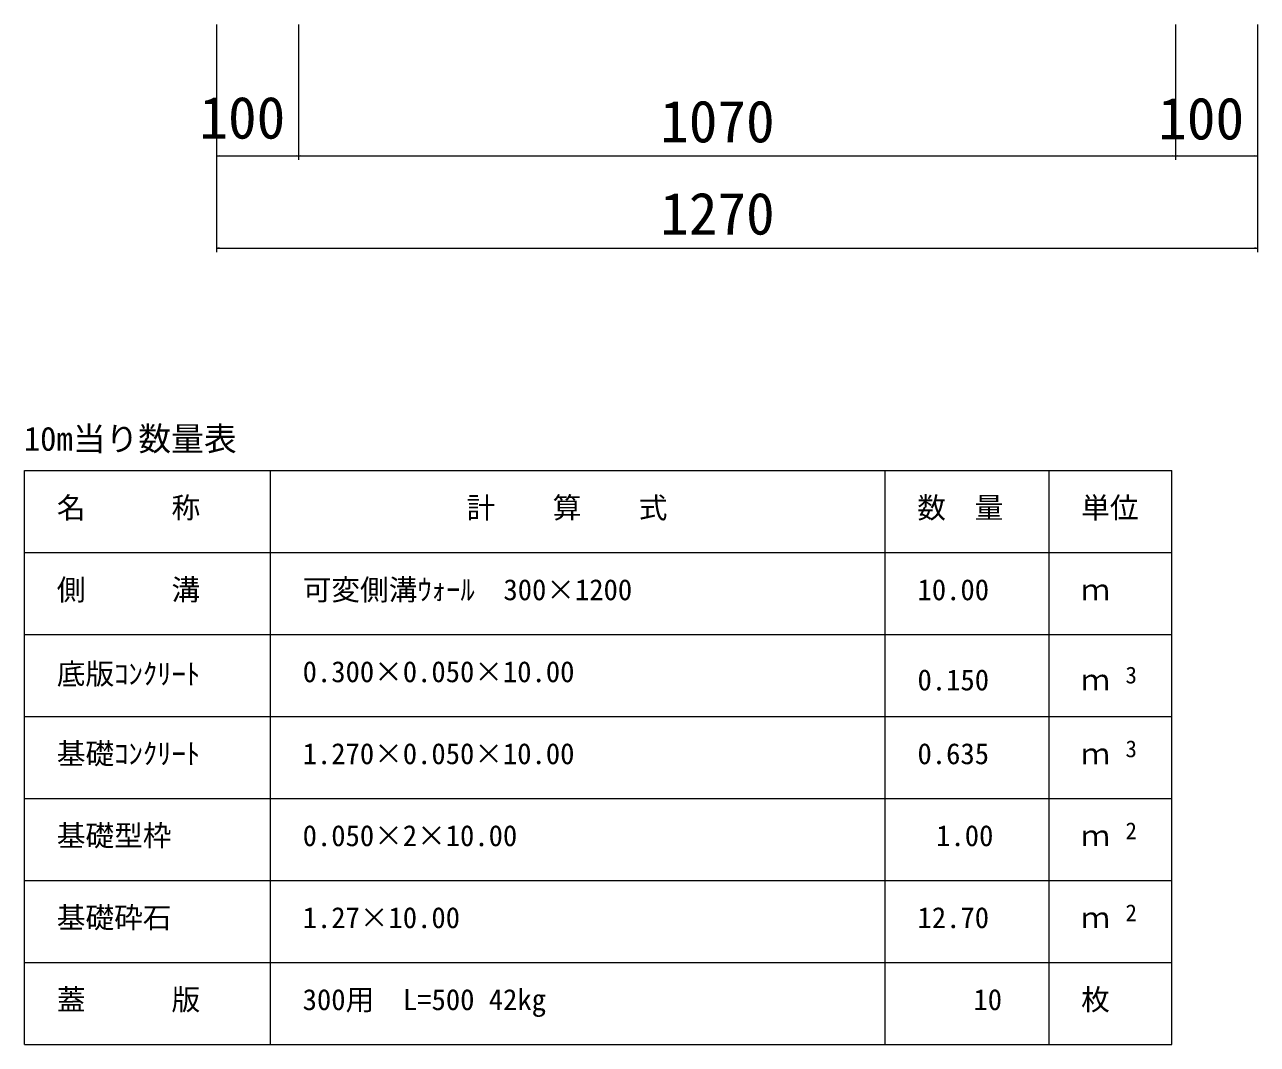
# Model space of a CAD drawing. Units: millimetres on the paper, scale 1:20. Extents: x 0 to 841, y 0 to 594.
# Drawn here: x 434.9 to 510.1, y 200.8 to 263 of the extents above; entities that cross this region are included whole.
import ezdxf
from ezdxf.enums import TextEntityAlignment as Align

# ---------------------------------------------------------------- set-up
doc = ezdxf.new("R2010")
doc.units = ezdxf.units.MM
doc.layers.add('D-STR-DIM（寸法）', color=7, linetype='Continuous', lineweight=18)
doc.layers.add('D-STR-HTXT（旗揚げ）', color=4, linetype='Continuous', lineweight=18)
doc.layers.add('D-STR-TXT（文字）', color=7, linetype='Continuous')
doc.styles.add('ＭＳ ゴシック', font='')
doc.styles.get('ＭＳ ゴシック').set_extended_font_data('MS Gothic')

msp = doc.modelspace()

# ---------------------------------------------------------------- linework, layer by layer
at = {"layer": 'D-STR-DIM（寸法）'}
for p, q in [((446.647, 263.026), (446.647, 249.153)), ((446.647, 263.026), (446.647, 254.776)), ((451.647, 263.026), (451.647, 254.776)), ((451.647, 263.026), (451.647, 254.776)), ((505.147, 263.026), (505.147, 254.776)), ((505.147, 263.026), (505.147, 254.776)), ((510.147, 263.026), (510.147, 249.153)), ((510.147, 263.026), (510.147, 254.776)), ((446.647, 255.026), (446.797, 255.051)), ((446.647, 255.026), (446.667, 255.026)), ((446.797, 255.001), (446.647, 255.026)), ((446.667, 255.026), (451.627, 255.026)), ((451.497, 255.051), (451.647, 255.026)), ((451.647, 255.026), (451.497, 255.001)), ((451.647, 255.026), (451.627, 255.026)), ((451.647, 255.026), (451.797, 255.051)), ((451.647, 255.026), (451.667, 255.026)), ((451.797, 255.001), (451.647, 255.026)), ((451.667, 255.026), (505.127, 255.026)), ((504.997, 255.051), (505.147, 255.026)), ((505.147, 255.026), (504.997, 255.001)), ((505.147, 255.026), (505.127, 255.026)), ((505.147, 255.026), (505.297, 255.051)), ((505.147, 255.026), (505.167, 255.026)), ((505.297, 255.001), (505.147, 255.026)), ((505.167, 255.026), (510.127, 255.026)), ((509.997, 255.051), (510.147, 255.026)), ((510.147, 255.026), (509.997, 255.001)), ((510.147, 255.026), (510.127, 255.026)), ((446.647, 249.403), (446.797, 249.428)), ((446.647, 249.403), (446.667, 249.403)), ((446.797, 249.378), (446.647, 249.403)), ((446.667, 249.403), (510.127, 249.403)), ((509.997, 249.428), (510.147, 249.403)), ((510.147, 249.403), (509.997, 249.378)), ((510.147, 249.403), (510.127, 249.403))]:
    msp.add_line(p, q, dxfattribs=at)
at = {"layer": 'D-STR-HTXT（旗揚げ）'}
for p, q in [((434.939, 235.834), (504.939, 235.834)), ((434.939, 200.834), (434.939, 235.834)), ((449.939, 200.834), (449.939, 235.834)), ((487.439, 200.834), (487.439, 235.834)), ((497.439, 219.834), (497.439, 235.834)), ((497.439, 200.834), (497.439, 235.834)), ((504.939, 200.834), (504.939, 235.834)), ((434.939, 230.834), (504.939, 230.834)), ((434.939, 225.834), (504.939, 225.834)), ((434.939, 220.834), (504.939, 220.834)), ((434.939, 215.834), (504.939, 215.834)), ((434.939, 210.834), (504.939, 210.834)), ((434.939, 205.834), (504.939, 205.834)), ((434.939, 200.834), (504.939, 200.834))]:
    msp.add_line(p, q, dxfattribs=at)

# ---------------------------------------------------------------- texts
at = {"layer": 'D-STR-DIM（寸法）', "style": 'ＭＳ ゴシック'}
for s, p in [('100', (445.602, 255.305)), ('1070', (473.715, 255.076)), ('100', (504.102, 255.255)), ('1270', (473.715, 249.453))]:
    msp.add_text(s, height=2.566, dxfattribs=at).set_placement(p, align=Align.BOTTOM_LEFT)
at = {"layer": 'D-STR-TXT（文字）', "style": 'ＭＳ ゴシック'}
for s, height, p in [('10m当り数量表', 1.466, (434.884, 236.597)), ('名\u3000\u3000\u3000称', 1.283, (436.9, 232.536)), ('計\u3000\u3000算\u3000\u3000式', 1.283, (461.904, 232.536)), ('数\u3000量', 1.283, (489.4, 232.536)), ('単位', 1.283, (499.4, 232.536)), ('側\u3000\u3000\u3000溝', 1.283, (436.9, 227.536)), ('可変側溝ｳｫｰﾙ\u3000300×1200', 1.283, (451.9, 227.536)), ('10.00', 1.283, (489.414, 227.536)), ('ｍ', 1.283, (499.4, 227.536)), ('底版ｺﾝｸﾘｰﾄ', 1.283, (436.9, 222.403)), ('0.300×0.050×10.00', 1.283, (451.9, 222.536)), ('0.150', 1.283, (489.414, 222.036)), ('ｍ', 1.283, (499.4, 222.036)), ('3', 1.026, (502.101, 222.538)), ('基礎ｺﾝｸﾘｰﾄ', 1.283, (436.9, 217.536)), ('1.270×0.050×10.00', 1.283, (451.9, 217.536)), ('0.635', 1.283, (489.414, 217.536)), ('ｍ', 1.283, (499.4, 217.536)), ('3', 1.026, (502.101, 218.038)), ('基礎型枠', 1.283, (436.9, 212.536)), ('2', 1.026, (502.101, 213.038)), ('0.050×2×10.00', 1.283, (451.9, 212.536)), ('1.00', 1.283, (490.551, 212.536)), ('ｍ', 1.283, (499.4, 212.536)), ('基礎砕石', 1.283, (436.9, 207.536)), ('1.27×10.00', 1.283, (451.9, 207.536)), ('12.70', 1.283, (489.414, 207.536)), ('2', 1.026, (502.101, 208.038)), ('ｍ', 1.283, (499.4, 207.536)), ('蓋\u3000\u3000\u3000版', 1.283, (436.9, 202.536)), ('300用\u3000L=500 42kg', 1.283, (451.9, 202.536)), ('10', 1.283, (492.825, 202.536)), ('枚', 1.283, (499.4, 202.536))]:
    msp.add_text(s, height=height, dxfattribs=at).set_placement(p, align=Align.BOTTOM_LEFT)

doc.saveas('drawing.dxf')
